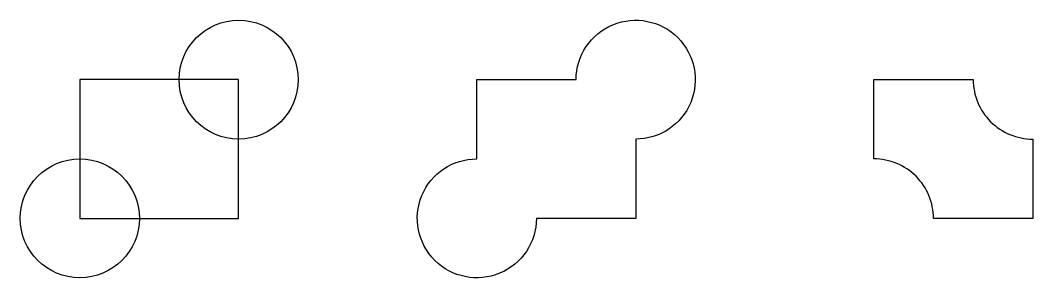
# Model space of a CAD drawing. Header units: millimetres. Extents: x 20 to 530, y 20 to 150.
import ezdxf

# ---------------------------------------------------------------- set-up
doc = ezdxf.new("R2010")
doc.units = ezdxf.units.MM

msp = doc.modelspace()

# ---------------------------------------------------------------- linework, layer by layer
for points in [[(250, 80), (250, 120), (300, 120, -2.414214), (330, 90), (330, 50), (280, 50, -2.414214), (250, 80)], [(450, 80), (450, 120), (500, 120, 0.414214), (530, 90), (530, 50), (480, 50, 0.414214), (450, 80)]]:
    msp.add_lwpolyline(points, format="xyb")
msp.add_lwpolyline([(50, 50), (130, 50), (130, 120), (50, 120)], close=True)
for centre in [(130, 120), (50, 50)]:
    msp.add_circle(centre, 30)

doc.saveas('drawing.dxf')
